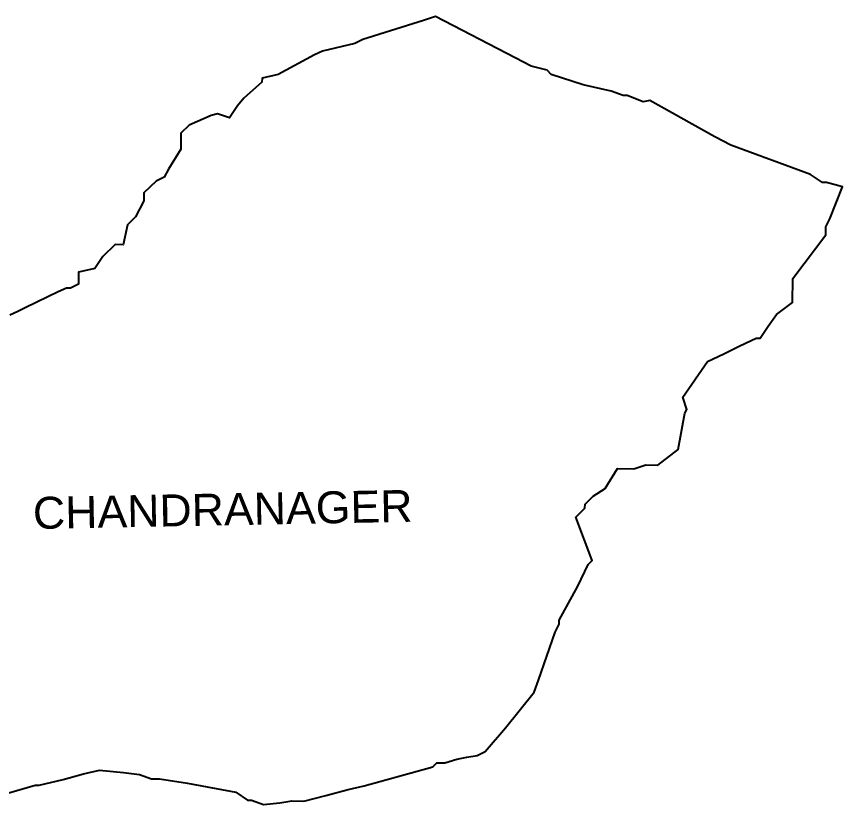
# Model space of a CAD drawing. Header units: metres. Extents: x 300847 to 306466, y 1961039 to 1964132.
# Drawn here: x 303656 to 306466, y 1961450 to 1964132 of the extents above; entities that cross this region are included whole.
import ezdxf

# ---------------------------------------------------------------- set-up
doc = ezdxf.new("R2010")
doc.units = ezdxf.units.M
doc.header["$MEASUREMENT"] = 0
doc.layers.add('VILLAGE BOUNDRY', color=10, linetype='Continuous')
doc.layers.add('VILLAGE NAME', color=250, linetype='Continuous')
doc.styles.get("Standard").update_dxf_attribs({"font": 'simplex.shx'})

msp = doc.modelspace()

# ---------------------------------------------------------------- linework, layer by layer
at = {"layer": 'VILLAGE BOUNDRY'}
msp.add_lwpolyline([(303630.5, 1961490.3), (303719.7, 1961516.3), (303733.3, 1961516.1), (303815.5, 1961535.4), (303884, 1961554.9), (303938.8, 1961567.7), (304020.6, 1961559.7), (304075.1, 1961552.1), (304115.9, 1961537.9), (304143.2, 1961537.5), (304238.5, 1961522.5), (304401.9, 1961492.8), (304442.5, 1961464.9), (304456.1, 1961464.7), (304496.9, 1961450.5), (304551.6, 1961456.5), (304592.6, 1961462.8), (304633.6, 1961462.2), (304709, 1961481.6), (304784.3, 1961500.9), (304839.1, 1961513.8), (305072.2, 1961578.7), (305086, 1961592.1), (305113.3, 1961591.7), (305154.4, 1961604.8), (305188.6, 1961611.2), (305222.9, 1961617.5), (305250.4, 1961630.7), (305319.8, 1961711.7), (305417.1, 1961833.1), (305431.4, 1961873.9), (305488.3, 1962036.9), (305502.4, 1962064), (305502.6, 1962077.6), (305565.7, 1962192.8), (305600.9, 1962267.4), (305614.7, 1962280.8), (305558.4, 1962427.9), (305590, 1962458.7), (305590.2, 1962472.3), (305617.9, 1962499.2), (305659.2, 1962525.9), (305701.1, 1962593.5), (305755.8, 1962592.8), (305796.9, 1962605.8), (305837.8, 1962605.3), (305906.9, 1962658.8), (305929.1, 1962781.4), (305936.1, 1962795), (305923.1, 1962836.1), (306006.7, 1962957.8), (306061.8, 1962984.3), (306116.7, 1963010.8), (306171.7, 1963037.3), (306185.4, 1963037.1), (306213.3, 1963077.7), (306241.1, 1963118.2), (306296.4, 1963158.4), (306297.5, 1963240.3), (306408.9, 1963388.9), (306409.3, 1963416.2), (306423.3, 1963443.3), (306465.8, 1963551.9), (306411.5, 1963566.3), (306397.8, 1963566.5), (306357.2, 1963594.4), (306085.6, 1963693.9), (306031.4, 1963722), (305810.6, 1963846.3), (305787.4, 1963841.5), (305733.1, 1963862.8), (305719.5, 1963863), (305678.7, 1963877.2), (305583.5, 1963899.1), (305474.8, 1963934.8), (305461.3, 1963948.6), (305406.9, 1963963.1), (305352.7, 1963991.2), (305081.7, 1964131.6), (305040.5, 1964118.5), (304834.8, 1964053.2), (304807.3, 1964040), (304697.7, 1964014.2), (304670.2, 1964001), (304546.4, 1963934.5), (304491.6, 1963921.7), (304491.4, 1963908), (304429.2, 1963854.3), (304408.3, 1963827.3), (304380.4, 1963786.7), (304339.7, 1963801), (304319.1, 1963794.4), (304243.5, 1963761.4), (304215.8, 1963734.5), (304215, 1963679.9), (304173.1, 1963612.2), (304159.1, 1963585.2), (304131.6, 1963571.9), (304090, 1963531.5), (304089.7, 1963504.2), (304061.6, 1963450), (304033.8, 1963423.1), (304019.2, 1963355.1), (303991.9, 1963355.4), (303950.4, 1963315.1), (303922.5, 1963274.5), (303867.7, 1963261.7), (303867.1, 1963220.7), (303839.6, 1963207.5), (303826, 1963207.7), (303798.5, 1963194.4), (303688.5, 1963141.4), (303661, 1963128.1), (303633.5, 1963114.9)], dxfattribs=at)

# ---------------------------------------------------------------- texts
at = {"layer": 'VILLAGE NAME', "insert": (303711.1, 1962496.4), "char_height": 108.748, "attachment_point": 1, "rotation": 1.1028}
msp.add_mtext_dynamic_manual_height_columns('{\\fArial|b0|i0|c0|p34;CHANDRANAGER}', width=1571.314, gutter_width=543.7, heights=[0], dxfattribs=at)

doc.saveas('drawing.dxf')
